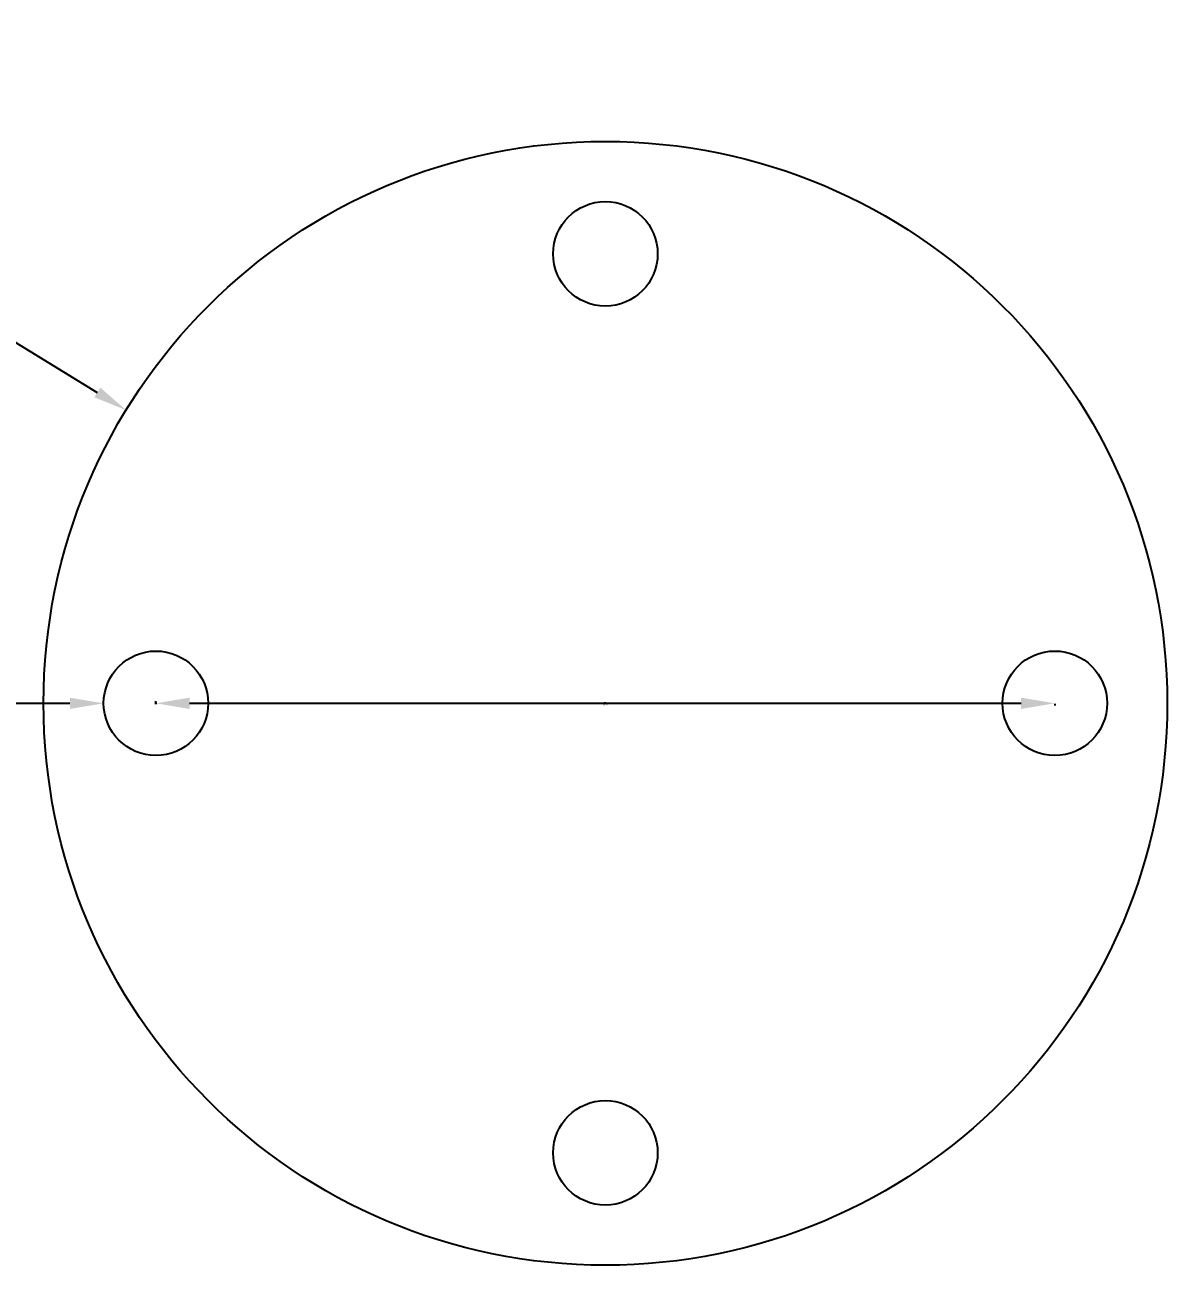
# Model space of a CAD drawing. Header units: inches. Extents: x -2 to 164, y -7 to 110.
# Drawn here: x 62.8 to 164.5, y 0 to 110.4 of the extents above; entities that cross this region are included whole.
import ezdxf

# ---------------------------------------------------------------- set-up
doc = ezdxf.new("R2010")
doc.units = ezdxf.units.IN
doc.header["$MEASUREMENT"] = 0
doc.styles.get("Standard").update_dxf_attribs({"font": 'arial.ttf', "height": 0.1})
doc.dimstyles.get("Standard").update_dxf_attribs({"dimtxt": 0.1, "dimasz": 0.1, "dimexe": 0.18, "dimexo": 0.0625, "dimgap": 0.09, "dimtad": 2, "dimtih": 1, "dimtoh": 1, "dimdec": 4, "dimzin": 0, "dimdsep": 46, "dimtxsty": 'Standard', "dimcen": 0.09, "dimadec": 0, "dimazin": 0, "dimtfac": 1, "dimtdec": 4, "dimtofl": 0, "dimtmove": 0, "dimatfit": 3, "dimfxl": 1, "dimtolj": 1, "dimtzin": 0, "dimarcsym": 0})

# ---------------------------------------------------------------- blocks, each defined once
blk = doc.blocks.new('*D1')
at = {"color": 0, "lineweight": -2, "transparency": 16777216}
for p, q in [((12.57, 110.17), (16.11, 110.17)), ((16.11, 110.17), (69.24, 77.66)), ((114.36, 50), (114.54, 50)), ((114.45, 49.91), (114.45, 50.09))]:
    blk.add_line(p, q, dxfattribs=at)
at = {"color": 0, "transparency": 16777216}
blk.add_solid([(69.51, 78.09), (68.98, 77.23), (71.8, 76.09)], dxfattribs=at)
at = {"layer": 'Defpoints', "color": 0, "transparency": 16777216}
for p in [(71.8, 76.09), (157.11, 23.91)]:
    blk.add_point(p, dxfattribs=at)
at = {"color": 0, "transparency": 16777216, "insert": (12.79, 110.31), "char_height": 0.1, "attachment_point": 5}
blk.add_mtext('\\A1;∅1.000', dxfattribs=at)
blk = doc.blocks.new('*D2')
at = {"color": 0, "lineweight": -2, "transparency": 16777216}
for p, q in [((33.07, 50.02), (33.82, 50.02)), ((33.82, 50.02), (66.8, 50)), ((74.36, 50), (74.54, 50)), ((74.45, 49.91), (74.45, 50.09))]:
    blk.add_line(p, q, dxfattribs=at)
at = {"color": 0, "transparency": 16777216}
blk.add_solid([(66.8, 50.5), (66.8, 49.5), (69.8, 50)], dxfattribs=at)
at = {"layer": 'Defpoints', "color": 0, "transparency": 16777216}
for p in [(69.8, 50), (79.1, 50)]:
    blk.add_point(p, dxfattribs=at)
at = {"color": 0, "transparency": 16777216, "insert": (33.4, 50.17), "char_height": 0.1, "attachment_point": 5}
blk.add_mtext('\\A1;∅0.093 X4', dxfattribs=at)
blk = doc.blocks.new('*D3')
at = {"color": 0, "lineweight": -2, "transparency": 16777216}
for p, q in [((74.45, 50.06), (74.45, 50.18)), ((77.45, 50), (151.45, 50)), ((154.45, 49.94), (154.45, 49.82))]:
    blk.add_line(p, q, dxfattribs=at)
at = {"color": 0, "transparency": 16777216}
for points in [[(77.45, 50.5), (77.45, 49.5), (74.45, 50)], [(151.45, 50.5), (151.45, 49.5), (154.45, 50)]]:
    blk.add_solid(points, dxfattribs=at)
at = {"layer": 'Defpoints', "color": 0, "transparency": 16777216}
for p in [(74.45, 50), (154.45, 50), (154.45, 50)]:
    blk.add_point(p, dxfattribs=at)
at = {"color": 0, "transparency": 16777216, "insert": (114.45, 49.86), "char_height": 0.1, "attachment_point": 5}
blk.add_mtext('\\A1;0.800', dxfattribs=at)

msp = doc.modelspace()

# ---------------------------------------------------------------- linework, layer by layer
for centre, radius in [((114.45428, 50), 50), ((114.45428, 90), 4.65), ((74.45428, 50), 4.65), ((154.45428, 50), 4.65), ((114.45428, 10), 4.65)]:
    msp.add_circle(centre, radius)

# ---------------------------------------------------------------- dimensions: what is measured, and where the dimension line sits
dim = msp.add_diameter_dim_2p(p1=(157.10527, 23.90606), p2=(71.8033, 76.09394), dimstyle='Standard', override={"dimtxt": 5, "dimasz": 3, "dimdec": 3, "dimlfac": 0.01, "dimrnd": 0})
dim.commit()
dim.dimension.update_dxf_attribs({"geometry": '*D1', "text_midpoint": (12.79357, 110.16931), "dimtype": 163})
dim = msp.add_diameter_dim_2p(p1=(79.10428, 49.99721), p2=(69.80428, 50.00279), text='<> X4', dimstyle='Standard', override={"dimtxt": 5, "dimasz": 3, "dimdec": 3, "dimlfac": 0.01})
dim.commit()
dim.dimension.update_dxf_attribs({"geometry": '*D2', "text_midpoint": (33.81729, 50.02441), "dimtype": 163})
dim = msp.add_linear_dim(base=(154.45428, 50), p1=(74.45428, 50), p2=(154.45428, 50), dimstyle='Standard', override={"dimtxt": 5, "dimasz": 3, "dimdec": 3, "dimlfac": 0.01})
dim.commit()
dim.dimension.update_dxf_attribs({"geometry": '*D3', "text_midpoint": (114.45428, 49.85894)})

doc.saveas('drawing.dxf')
